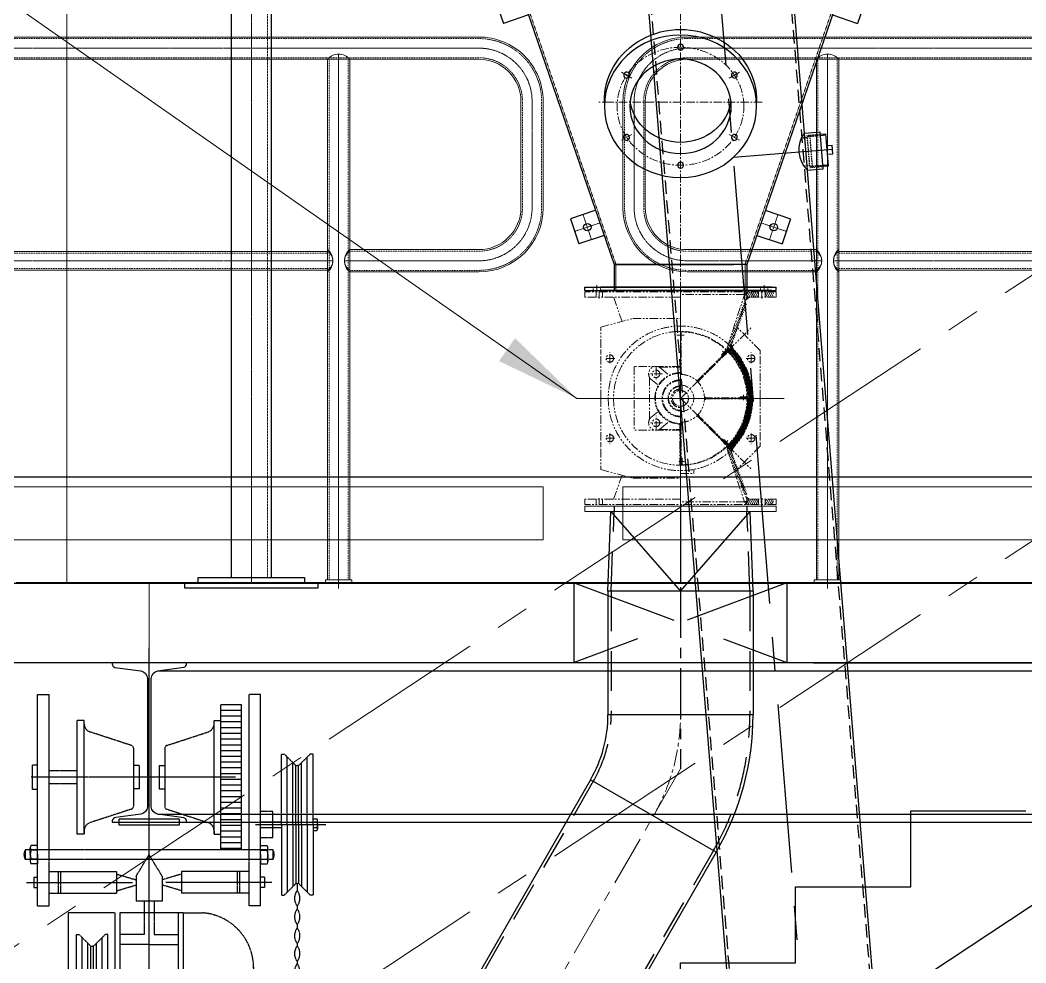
# Model space of a CAD drawing. Header units: millimetres. Extents: x -243837 to -5443, y 40 to 285140.
# Drawn here: x -91728 to -89836, y 126827 to 128601 of the extents above; entities that cross this region are included whole.
import ezdxf

# ---------------------------------------------------------------- set-up
doc = ezdxf.new("R2010")
doc.units = ezdxf.units.MM
for name, pattern in [('CENTER', [50.8, 31.75, -6.35, 6.35, -6.35]), ('CENTER2', [1.125, 0.75, -0.125, 0.125, -0.125]), ('CONTINOUS', [0]), ('HIDDEN', [0.375, 0.25, -0.125]), ('HIDDEN2', [0.1875, 0.125, -0.0625]), ('PHANTOM', [63.5, 31.75, -6.35, 6.35, -6.35, 6.35, -6.35]), ('PHANTOM2', [1.25, 0.625, -0.125, 0.125, -0.125, 0.125, -0.125])]:
    doc.linetypes.add(name, pattern=pattern)
for name, color, linetype in [('035', 4, 'Continuous'), ('3', 3, 'Continuous'), ('DWG', 7, 'Continuous'), ('MEC10CEN', 1, 'CENTER'), ('MEC10PHA2', 251, 'PHANTOM2'), ('MEC20', 2, 'Continuous'), ('MEC20CEN2', 1, 'CENTER2'), ('object', 4, 'Continuous'), ('object line', 4, 'Continuous')]:
    doc.layers.add(name, color=color, linetype=linetype)
for name, color, linetype, lineweight in [('CEN', 1, 'CENTER', 9), ('DIM', 1, 'Continuous', 9), ('HID', 2, 'HIDDEN', 5), ('OD-44.45NB PIPE', 30, 'Continuous', 13), ('R- PHANTOM', 3, 'PHANTOM', 9), ('R-CENTER', 1, 'CENTER2', 5), ('R-OBJECT', 2, 'Continuous', 20), ('sheet BORDER', 253, 'Continuous', 13)]:
    doc.layers.add(name, color=color, linetype=linetype, lineweight=lineweight)
doc.styles.add('KA', font='romans.shx', dxfattribs={"width": 0.7})
doc.dimstyles.new('rakesh', dxfattribs={"dimscale": 160, "dimtxt": 2.5, "dimasz": 1, "dimexe": 0.8, "dimexo": 0.8, "dimgap": 1, "dimtad": 1, "dimdec": 0, "dimzin": 0, "dimdsep": 46, "dimtxsty": 'KA', "dimblk": 'OBLIQUE', "dimcen": 1.5, "dimclrd": 1, "dimclre": 1, "dimclrt": 2, "dimadec": 0, "dimazin": 0, "dimtfac": 1, "dimtdec": 0, "dimtmove": 0, "dimatfit": 2, "dimfxl": 0, "dimtolj": 1, "dimtzin": 0, "dimlwd": -1, "dimlwe": -1, "dimarcsym": 1})
pattern_1 = [(45, (-150902.9678, -23008.9616), (-2.24506403, 2.24506403), [])]

# ---------------------------------------------------------------- blocks, each defined once
blk = doc.blocks.new('A$C1A88467A')
at = {"color": 6, "linetype": 'HIDDEN2', "lineweight": 5, "ltscale": 0.01}
for p, q in [((-475.2, 1024), (-763.8, 1024, 0.4)), ((-475.2, 1024), (763.8, 1024)), ((-475.2, 988), (-763.8, 988, 0.4)), ((-517.8, 6, 0.4), (-517.8, 985, 0.4)), ((-517.8, 6, 0.4), (-517.8, 985, 0.4)), ((-481.8, 6, 0.4), (-481.8, 985, 0.4)), ((-481.8, 6, 0.4), (-481.8, 985, 0.4)), ((-475.2, 988), (763.8, 988)), ((481.8, 6), (481.8, 985)), ((481.8, 6), (481.8, 985)), ((517.8, 6), (517.8, 985)), ((517.8, 6), (517.8, 985)), ((-763.8, 624, 0.4), (-520.8, 624, 0.4)), ((-475.2, 620.5), (-478.8, 620.5, 0.4)), ((-475.2, 620.5), (478.8, 620.5)), ((763.8, 624), (520.8, 624)), ((-763.8, 588, 0.4), (-520.8, 588, 0.4)), ((-475.2, 591.5), (-478.8, 591.5, 0.4)), ((-475.2, 591.5), (478.8, 591.5)), ((763.8, 588), (520.8, 588))]:
    blk.add_line(p, q, dxfattribs=at)
at = {"color": 1, "linetype": 'CENTER', "lineweight": 13, "ltscale": 0.1}
for p, q in [((-475.2, 1006), (-763.8, 1006, 0.4)), ((-475.2, 1006), (763.8, 1006)), ((-499.8, -7.8, 0.4), (-499.8, 995, 0.4)), ((-499.8, -10.2, 0.4), (-499.8, 995, 0.4)), ((499.8, -7.8), (499.8, 995)), ((499.8, -10.2), (499.8, 995)), ((-763.8, 606, 0.4), (-510.9, 606, 0.4)), ((-475.2, 606), (-488.9, 606, 0.4)), ((-475.2, 606), (488.9, 606)), ((763.8, 606), (510.9, 606))]:
    blk.add_line(p, q, dxfattribs=at)
at = {"color": 6, "linetype": 'HIDDEN2', "lineweight": 5, "ltscale": 0.01}
for points in [[(-763.8, 588, -0.414212), (-881.8, 706), (-881.8, 906, -0.414214), (-763.8, 1024, -0.414214)], [(-763.8, 624, -0.414212), (-845.8, 706), (-845.8, 906, -0.414214), (-763.8, 988, -0.414214)]]:
    blk.add_lwpolyline(points, format="xyb", dxfattribs=at)
at = {"color": 6, "linetype": 'HIDDEN2', "lineweight": 5, "ltscale": 0.01, "elevation": -0.4}
for points in [[(763.8, 588, 0.414212), (881.8, 706), (881.8, 906, 0.414214), (763.8, 1024, 0.414214)], [(763.8, 624, 0.414212), (845.8, 706), (845.8, 906, 0.414214), (763.8, 988, 0.414214)]]:
    blk.add_lwpolyline(points, format="xyb", dxfattribs=at)
at = {"color": 1, "linetype": 'CENTER', "lineweight": 13, "ltscale": 0.1}
blk.add_lwpolyline([(-763.8, 606, -0.414212), (-863.8, 706), (-863.8, 906, -0.414214), (-763.8, 1006)], format="xyb", dxfattribs=at)
at = {"color": 1, "linetype": 'CENTER', "lineweight": 13, "ltscale": 0.1, "elevation": -0.4}
blk.add_lwpolyline([(763.8, 606, 0.414212), (863.8, 706), (863.8, 906, 0.414214), (763.8, 1006)], format="xyb", dxfattribs=at)
at = {"layer": 'OD-44.45NB PIPE', "lineweight": 13}
for p, q in [((-475.2, 1027), (-763.8, 1027, 0.4)), ((-475.2, 1027), (763.8, 1027)), ((-475.2, 985), (-763.8, 985, 0.4)), ((-520.8, 6, 0.4), (-520.8, 985, 0.4)), ((-520.8, 6, 0.4), (-520.8, 985, 0.4)), ((-478.8, 6, 0.4), (-478.8, 985, 0.4)), ((-478.8, 6, 0.4), (-478.8, 985, 0.4)), ((-475.2, 985), (763.8, 985)), ((478.8, 6), (478.8, 985)), ((478.8, 6), (478.8, 985)), ((520.8, 6), (520.8, 985)), ((520.8, 6), (520.8, 985)), ((-763.8, 627, 0.4), (-520.8, 627, 0.4)), ((763.8, 627), (520.8, 627)), ((-475.2, 623.5), (-478.8, 623.5, 0.4)), ((-475.2, 623.5), (478.8, 623.5)), ((-475.2, 588.5), (-478.8, 588.5, 0.4)), ((-475.2, 588.5), (478.8, 588.5)), ((-763.8, 585, 0.4), (-520.8, 585, 0.4)), ((763.8, 585), (520.8, 585))]:
    blk.add_line(p, q, dxfattribs=at)
for points in [[(-763.8, 585, -0.414212), (-884.8, 706), (-884.8, 906, -0.414214), (-763.8, 1027, -0.414214)], [(-763.8, 627, -0.414212), (-842.8, 706), (-842.8, 906, -0.414214), (-763.8, 985, -0.414214)]]:
    blk.add_lwpolyline(points, format="xyb", dxfattribs=at)
at = {"layer": 'OD-44.45NB PIPE', "lineweight": 13, "elevation": -0.4}
for points in [[(763.8, 585, 0.414212), (884.8, 706), (884.8, 906, 0.414214), (763.8, 1027, 0.414214)], [(763.8, 627, 0.414212), (842.8, 706), (842.8, 906, 0.414214), (763.8, 985, 0.414214)]]:
    blk.add_lwpolyline(points, format="xyb", dxfattribs=at)
at = {"layer": 'OD-44.45NB PIPE', "lineweight": 13}
for centre, radius, start, end in [((-499.8, 968, 0.4), 27, 38.9924, 141.0112), ((-499.8, 968, 0.4), 27, 38.9924, 141.0112), ((499.8, 968, 0), 27, 38.9888, 141.0076), ((499.8, 968, 0), 27, 38.9888, 141.0076), ((-537.9, 606, 0.4), 27.1, 309.0739, 50.9272), ((-461.8, 606, 0.4), 27.1, 129.0728, 230.9261), ((461.8, 606, 0), 27.1, 309.0739, 50.9272), ((537.9, 606, 0), 27.1, 129.0728, 230.9261), ((-531.1, 606, 0.4), 20.3, 300.5097, 59.4892), ((-531.1, 606, 0.4), 20.3, 300.5097, 59.4892), ((-468.6, 606, 0.4), 20.3, 120.5108, 239.4903), ((468.6, 606, 0), 20.3, 300.5097, 59.4892), ((531.1, 606, 0), 20.3, 120.5108, 239.4903), ((531.1, 606, 0), 20.3, 120.5108, 239.4903)]:
    blk.add_arc(centre, radius, start, end, dxfattribs=at)
at = {"layer": 'sheet BORDER', "color": 6, "lineweight": 13, "elevation": 0.1}
for points in [[(-475.2, 81), (-884.8, 81.1), (-884.8, 181), (-475.2, 181)], [(-475.2, 81), (884.8, 81.1), (884.8, 181), (-475.2, 181)]]:
    blk.add_lwpolyline(points, dxfattribs=at)
at = {"layer": 'sheet BORDER', "color": 7}
for points in [[(-474.8, 6), (-474.8, 0), (-524.8, 0), (-524.8, 6)], [(474.8, 6), (474.8, 0), (524.8, 0), (524.8, 6)]]:
    blk.add_lwpolyline(points, close=True, dxfattribs=at)
blk = doc.blocks.new('FDFGDGDFGDGD')
at = {"color": 1, "linetype": 'CENTER', "lineweight": 9, "ltscale": 10}
for p, q in [((3550, 33734, 0), (950, 32019, 0)), ((3550, 33234, 0), (950, 31519, 0))]:
    blk.add_line(p, q, dxfattribs=at)
at = {"layer": '035', "color": 3}
blk.add_line((1166.7, 30976.6, 0), (3603.5, 32584, 0), dxfattribs=at)
at = {"layer": '3'}
for p, q in [((2683.3, 32162.3, 10.8), (2683.3, 32305.2, 10.8)), ((2683.3, 32305.2, 10.8), (2899.9, 32305.2, 10.8)), ((2466.6, 32019.4, 10.8), (2466.6, 32162.3, 10.8)), ((2466.6, 32162.3, 10.8), (2683.3, 32162.3, 10.8)), ((2249.9, 31876.4, 10.8), (2249.9, 32019.4, 10.8)), ((2249.9, 32019.4, 10.8), (2466.6, 32019.4, 10.8))]:
    blk.add_line(p, q, dxfattribs=at)
blk = doc.blocks.new('A$C1CAE5781')
at = {"layer": 'MEC10PHA2'}
for p, q in [((-209.8, -162.9), (-209.8, 234.4)), ((-209.8, 234.4), (-188.3, 234.4)), ((-188.3, -162.9), (-188.3, 234.4)), ((188.3, -162.9), (188.3, 234.4)), ((209.8, 234.4), (188.3, 234.4)), ((209.8, -162.9), (209.8, 234.4)), ((135.2, -57.6), (135.2, 215.4)), ((173.6, 215.4), (135.2, 215.4)), ((173.6, -57.6), (173.6, 215.4)), ((173.6, 204.6), (135.2, 204.6)), ((173.6, 193.8), (135.2, 193.8)), ((-135.2, -27.8), (-135.2, 185.7)), ((-122.3, 185.7), (-135.2, 185.7)), ((-122.3, -27.8), (-122.3, 185.7)), ((122.3, -27.8), (122.3, 185.7)), ((122.3, 185.7), (135.2, 185.7)), ((122.3, 185.7), (135.2, 185.7)), ((173.6, 183), (135.2, 183)), ((173.6, 172.2), (135.2, 172.2)), ((-33.2, 138.8), (-111.2, 164.3)), ((33.2, 138.8), (111.2, 164.3)), ((173.6, 161.4), (135.2, 161.4)), ((-29.5, 133.7), (-29.5, 24.2)), ((29.5, 133.7), (29.5, 24.2)), ((173.6, 150.5), (135.2, 150.5)), ((173.6, 139.7), (135.2, 139.7)), ((173.6, 128.9), (135.2, 128.9)), ((173.6, 118.1), (135.2, 118.1)), ((249, 122.6), (254.4, 122.6)), ((249, -10.1), (249, 122.6)), ((254.4, 122.6), (276, 101)), ((259.8, -10.1), (259.8, 117.2)), ((303.1, 122.6), (281.4, 101)), ((297.6, -10.1), (297.6, 117.2)), ((308.5, 122.6), (303.1, 122.6)), ((308.5, -10.1), (308.5, 122.6)), ((-219.4, 55.9), (-219.4, 102)), ((-209.8, 102), (-219.4, 102)), ((-18.7, 100.9), (-29.5, 100.9)), ((-18.7, 100.9), (-18.7, 57)), ((18.7, 100.9), (18.7, 57)), ((18.7, 100.9), (29.5, 100.9)), ((173.6, 107.3), (135.2, 107.3)), ((173.6, 96.5), (135.2, 96.5)), ((270.6, -10.1), (270.6, 106.4)), ((276, 101), (278.7, 101)), ((276, -10.1), (276, 101)), ((281.4, 101), (278.7, 101)), ((281.4, -10.1), (281.4, 101)), ((286.8, -10.1), (286.8, 106.4)), ((162.5, 78.9), (-221.7, 78.9)), ((-135.2, 91.4), (-188.3, 91.4)), ((173.6, 85.6), (135.2, 85.6)), ((-135.2, 66.5), (-188.3, 66.5)), ((-18.7, 57), (-29.5, 57)), ((18.7, 57), (29.5, 57)), ((173.6, 74.8), (135.2, 74.8)), ((173.6, 64), (135.2, 64)), ((-209.8, 55.9), (-219.4, 55.9)), ((173.6, 53.2), (135.2, 53.2)), ((173.6, 42.4), (135.2, 42.4)), ((-33.2, 19.1), (-111.2, -6.4)), ((33.2, 19.1), (111.2, -6.4)), ((173.6, 31.5), (135.2, 31.5)), ((173.6, 20.7), (135.2, 20.7)), ((56.8, 0), (-56.8, 0)), ((-56.8, 0), (-56.8, -10.8)), ((56.8, 0), (56.8, -10.8)), ((173.6, 9.9), (135.2, 9.9)), ((233.1, 14.9), (209.8, 14.9)), ((233.1, -35), (233.1, 14.9)), ((308.5, -10.1), (308.5, 0.8)), ((308.5, 0.8), (316, 0.8)), ((56.8, -10.8), (-56.8, -10.8)), ((173.6, -0.9), (135.2, -0.9)), ((173.6, -11.7), (135.2, -11.7)), ((200.4, -10.1), (332.5, -10.1)), ((209.8, -4.7), (249, -4.7)), ((209.8, -15.4), (249, -15.4)), ((249, -10.1), (249, -142.7)), ((259.8, -10.1), (259.8, -137.3)), ((270.6, -10.1), (270.6, -126.5)), ((276, -10.1), (276, -121.1)), ((281.4, -10.1), (281.4, -121.1)), ((286.8, -10.1), (286.8, -126.5)), ((297.6, -10.1), (297.6, -137.3)), ((308.5, -4.7), (316, -4.7)), ((308.5, -10.1), (308.5, -142.7)), ((308.5, -10.1), (308.5, -20.9)), ((308.5, -15.5), (316, -15.5)), ((317.1, -10.1), (317.1, -2)), ((317.1, -10.1), (317.1, -18.2)), ((-122.3, -27.8), (-135.2, -27.8)), ((-122.3, -21.8), (-122.3, -27.8)), ((122.3, -21.8), (122.3, -27.8)), ((122.3, -27.8), (135.2, -27.8)), ((173.6, -22.5), (135.2, -22.5)), ((173.6, -33.4), (135.2, -33.4)), ((233.1, -35), (209.8, -35)), ((308.5, -20.9), (316, -20.9)), ((-223.6, -66.6), (-223.6, -53.6)), ((-209.8, -49.3), (-221.9, -49.3)), ((-209.8, -66.6), (-209.8, -49.3)), ((173.6, -44.2), (135.2, -44.2)), ((173.6, -55), (135.2, -55)), ((209.8, -66.6), (209.8, -49.3)), ((209.8, -49.3), (221.9, -49.3)), ((223.6, -66.6), (223.6, -53.6)), ((233.1, -57.6), (-233.1, -57.6)), ((-233.1, -57.6), (-233.1, -75.6)), ((233.1, -75.6), (-233.1, -75.6)), ((-223.6, -66.6), (-223.6, -79.5)), ((-209.8, -57.9), (-221.9, -57.9)), ((-209.8, -75.2), (-221.9, -75.2)), ((-209.8, -66.6), (-209.8, -83.9)), ((-24.5, -107.1), (0, -66.6)), ((24.5, -107.1), (0, -66.6)), ((209.8, -57.9), (221.9, -57.9)), ((209.8, -66.6), (209.8, -83.9)), ((209.8, -75.2), (221.9, -75.2)), ((223.6, -66.6), (223.6, -79.5)), ((233.1, -57.6), (233.1, -75.6)), ((-209.8, -83.9), (-221.9, -83.9)), ((209.8, -83.9), (221.9, -83.9)), ((-217.1, -109.2), (-209.8, -109.2)), ((-217.1, -109.2), (-217.1, -128.4)), ((-188.3, -98.3), (-61.1, -98.3)), ((-170.8, -139.3), (-170.8, -98.3)), ((-166.1, -139.3), (-166.1, -98.3)), ((-61.1, -98.3), (-61.1, -139.3)), ((-61.1, -103.1), (-24.5, -113.9)), ((-24.5, -107.1), (-24.5, -153.9)), ((61.1, -103.1), (24.5, -113.9)), ((24.5, -107.1), (24.5, -153.9)), ((188.3, -98.3), (61.1, -98.3)), ((61.1, -98.3), (61.1, -139.3)), ((166.1, -139.3), (166.1, -98.3)), ((170.8, -139.3), (170.8, -98.3)), ((217.1, -109.2), (209.8, -109.2)), ((217.1, -109.2), (217.1, -128.4)), ((-230.9, -118.8), (-31.2, -118.8)), ((-217.1, -128.4), (-209.8, -128.4)), ((-61.1, -134.5), (-24.5, -123.7)), ((61.1, -134.5), (24.5, -123.7)), ((230.9, -118.8), (31.2, -118.8)), ((217.1, -128.4), (209.8, -128.4)), ((254.4, -142.7), (276, -121.1)), ((276, -121.1), (278.7, -121.1)), ((281.4, -121.1), (278.7, -121.1)), ((278.7, -121.1), (278.7, -134)), ((303.1, -142.7), (281.4, -121.1)), ((-188.3, -139.3), (-61.1, -139.3)), ((188.3, -139.3), (61.1, -139.3)), ((249, -142.7), (254.4, -142.7)), ((308.5, -142.7), (303.1, -142.7)), ((-209.8, -162.9), (-188.3, -162.9)), ((24.5, -153.9), (-24.5, -153.9)), ((-9.5, -153.9), (-9.5, -216.9)), ((9.5, -153.9), (9.5, -216.9)), ((209.8, -162.9), (188.3, -162.9)), ((278.7, -163.5), (278.7, -168.7)), ((-152.4, -176.1), (-152.4, -293.9)), ((-64.2, -176.1), (-152.4, -176.1)), ((-64.2, -176.1), (-64.2, -523.3)), ((-54.8, -176.1), (-54.8, -523.3)), ((64.2, -176.1), (-54.8, -176.1)), ((54.8, -176.1), (54.8, -523.3)), ((64.2, -176.1), (101.4, -176.1)), ((64.2, -176.1), (64.2, -523.3)), ((278.7, -198.3), (278.7, -204.6)), ((-136.9, -293.9), (-136.9, -217)), ((-136.9, -217), (-131.4, -217)), ((-131.4, -217), (-109.8, -238.6)), ((-126, -293.9), (-126, -222.4)), ((-82.8, -217), (-104.4, -238.6)), ((-88.2, -293.9), (-88.2, -222.4)), ((-77.4, -217), (-82.8, -217)), ((-77.4, -293.9), (-77.4, -217)), ((-9.5, -216.9), (-54.8, -216.9)), ((9.5, -216.9), (54.8, -216.9)), ((-115.2, -293.9), (-115.2, -233.2)), ((-109.8, -293.9), (-109.8, -238.6)), ((-109.8, -238.6), (-107.1, -238.6)), ((-104.4, -238.6), (-107.1, -238.6)), ((-104.4, -293.9), (-104.4, -238.6)), ((-99, -293.9), (-99, -233.2)), ((0, -235.8), (-54.8, -235.8)), ((0, -235.8), (54.8, -235.8)), ((278.7, -234.1), (278.7, -238.2)), ((196.7, -278.4), (196.7, -419)), ((278.7, -267.7), (278.7, -271.8)), ((-64.2, -293.9), (-152.4, -293.9)), ((-136.9, -349.7), (-136.9, -293.9)), ((-126, -349.7), (-126, -293.9)), ((-115.2, -349.7), (-115.2, -293.9)), ((-109.8, -349.7), (-109.8, -293.9)), ((-104.4, -349.7), (-104.4, -293.9)), ((-99, -349.7), (-99, -293.9)), ((-88.2, -349.7), (-88.2, -293.9)), ((-77.4, -349.7), (-77.4, -293.9)), ((-54.8, -302.4), (-64.2, -302.4)), ((-32.4, -290), (-35.5, -409.4)), ((-27.1, -290), (-30.3, -409.4)), ((-16.4, -291.1), (-19.5, -410.5)), ((18.6, -302.4), (-16.7, -302.4)), ((18.9, -290), (15.8, -409.4)), ((41, -290.9), (37.9, -410.3)), ((54.8, -301.4), (40.7, -302.4)), ((278.7, -301.3), (278.7, -302)), ((-136.9, -338.9), (-144.4, -338.9)), ((-136.9, -349.7), (-136.9, -338.9)), ((278.7, -331.5), (278.7, -340.8)), ((-28.8, -349.7), (-160.9, -349.7)), ((-145.5, -349.7), (-145.5, -341.6)), ((-145.5, -349.7), (-145.5, -357.8)), ((-136.9, -344.3), (-144.4, -344.3)), ((-136.9, -355.1), (-144.4, -355.1)), ((-136.9, -349.7), (-136.9, -482.3)), ((-136.9, -349.7), (-136.9, -360.5)), ((-126, -349.7), (-126, -476.9)), ((-115.2, -349.7), (-115.2, -466.1)), ((-109.8, -349.7), (-109.8, -460.7)), ((-104.4, -349.7), (-104.4, -460.7)), ((-99, -349.7), (-99, -466.1)), ((-88.2, -349.7), (-88.2, -476.9)), ((-77.4, -349.7), (-77.4, -482.3)), ((-136.9, -360.5), (-144.4, -360.5)), ((-54.8, -398.9), (-64.2, -398.9)), ((16, -398.9), (-19.2, -398.9)), ((54.8, -397.9), (38.2, -398.9)), ((-131.4, -482.3), (-109.8, -460.7)), ((-109.8, -460.7), (-107.1, -460.7)), ((-107.1, -460.7), (-107.1, -473.6)), ((-104.4, -460.7), (-107.1, -460.7)), ((-82.8, -482.3), (-104.4, -460.7)), ((-136.9, -482.3), (-131.4, -482.3)), ((-77.4, -482.3), (-82.8, -482.3)), ((-107.1, -503.1), (-107.1, -508.4)), ((64.2, -523.3), (-64.2, -523.3)), ((64.2, -523.3), (101.4, -523.3)), ((64.2, -523.3), (101.4, -523.3)), ((-107.1, -537.9), (-107.1, -544.2)), ((25.8, -557.8), (-25.8, -557.8)), ((-25.8, -557.8), (-16.8, -567.3)), ((16.8, -567.3), (-16.8, -567.3)), ((25.8, -557.8), (16.8, -567.3)), ((-107.1, -573.7), (-107.1, -577.8)), ((-107.1, -607.3), (-107.1, -611.4)), ((-107.1, -640.9), (-107.1, -641.6)), ((-107.1, -671.1), (-107.1, -680.4))]:
    blk.add_line(p, q, dxfattribs=at)
blk.add_circle((0, -435.5), 14.3, dxfattribs=at)
for centre, radius, start, end in [((-106.1, 179.7), 16.2, 180, 251.4615), ((106.1, 179.7), 16.2, 288.5385, 0), ((-34.9, 133.7), 5.41, 0, 71.4615), ((34.9, 133.7), 5.41, 108.5385, 180), ((-34.9, 24.2), 5.41, 288.5385, 0), ((34.9, 24.2), 5.41, 180, 251.4615), ((313.2, -2), 3.92, 316.3972, 43.6028), ((-106.1, -21.8), 16.2, 108.5385, 180), ((106.1, -21.8), 16.2, 0, 71.4615), ((303.1, -10.1), 14.1, 337.3801, 22.6199), ((313.2, -18.2), 3.92, 316.3972, 43.6028), ((-217.4, -53.6), 6.27, 136.3972, 223.6028), ((217.4, -53.6), 6.27, 316.3972, 43.6028), ((-217.3, -66.6), 18.2, 150.3015, 209.6985), ((-201.1, -66.6), 22.5, 157.3801, 202.6199), ((-217.4, -79.5), 6.27, 136.3972, 223.6028), ((201.1, -66.6), 22.5, 337.3801, 22.6199), ((217.4, -79.5), 6.27, 316.3972, 43.6028), ((217.3, -66.6), 18.2, 330.3015, 29.6985), ((297.4, -148.8), 23.8, 141.7803, 218.2197), ((260, -148.8), 23.8, 321.7803, 38.2197), ((297.4, -183.5), 23.8, 141.7803, 218.2197), ((260, -183.5), 23.8, 321.7803, 38.2197), ((93, -279.4), 103.6, 359.4522, 85.379), ((297.4, -219.3), 23.8, 141.7803, 218.2197), ((260, -219.3), 23.8, 321.7803, 38.2197), ((297.4, -252.9), 23.8, 141.7803, 218.2197), ((260, -252.9), 23.8, 321.7803, 38.2197), ((297.4, -286.5), 23.8, 141.7803, 218.2197), ((260, -286.5), 23.8, 321.7803, 38.2197), ((297.4, -316.7), 23.8, 141.7803, 218.2197), ((260, -316.7), 23.8, 321.7803, 38.2197), ((-141.6, -341.6), 3.92, 136.3972, 223.6028), ((-131.4, -349.7), 14.1, 157.3801, 202.6199), ((-141.6, -357.8), 3.92, 136.3972, 223.6028), ((93, -420), 103.6, 274.621, 0.5478), ((132.1, -522.8), 161.7, 151.5131, 192.5018), ((-132.1, -522.8), 161.7, 347.4982, 28.4869), ((-88.4, -488.4), 23.8, 141.7803, 218.2197), ((-125.8, -488.4), 23.8, 321.7803, 38.2197), ((-88.4, -523.1), 23.8, 141.7803, 218.2197), ((-125.8, -523.1), 23.8, 321.7803, 38.2197), ((-88.4, -558.9), 23.8, 141.7803, 218.2197), ((-125.8, -558.9), 23.8, 321.7803, 38.2197), ((-47.9, -536.5), 43.8, 274.3602, 315.2934), ((-5.7, -570.5), 22.7, 284.5991, 8.0393), ((-88.4, -592.5), 23.8, 141.7803, 218.2197), ((-125.8, -592.5), 23.8, 321.7803, 38.2197), ((0, -640), 74.6, 126.6708, 341.5371), ((0, -640), 47.5, 90, 351.4074), ((-88.4, -626.1), 23.8, 141.7803, 218.2197), ((-125.8, -626.1), 23.8, 321.7803, 38.2197), ((-88.4, -656.3), 23.8, 141.7803, 218.2197), ((-125.8, -656.3), 23.8, 321.7803, 38.2197), ((68.7, -656.3), 23.6, 44.7252, 157.0662), ((108.7, -670.5), 38.6, 127.0548, 169.7068)]:
    blk.add_arc(centre, radius, start, end, dxfattribs=at)
at = {"layer": 'MEC20CEN2'}
for p, q in [((0, -739.3), (0, 322.2)), ((243.4, -349.7), (-109.4, -349.7)), ((99.4, -640), (-111.9, -640))]:
    blk.add_line(p, q, dxfattribs=at)
blk = doc.blocks.new('A$C69670AE2')
at = {"layer": 'CEN', "ltscale": 0.5}
for p, q in [((0, -1930), (0, 0)), ((153.9, -1575.9), (-153.9, -1575.9))]:
    blk.add_line(p, q, dxfattribs=at)
at = {"layer": 'CEN'}
for p, q in [((-111, -1519.5), (-91.8, -1530.6)), ((111, -1519.5), (91.8, -1530.6)), ((-91.8, -1636.6), (-111, -1647.6)), ((91.8, -1636.6), (111, -1647.6)), ((-157.5, -1933.1), (-157.5, -1920.2)), ((157.5, -1933.1), (157.5, -1920.2))]:
    blk.add_line(p, q, dxfattribs=at)
at = {"layer": 'CEN', "ltscale": 0.08}
for p, q in [((-167.5, -1834.7), (-183.4, -1787.3)), ((167.5, -1834.7), (183.4, -1787.3)), ((-151.7, -1803.1), (-199.1, -1818.9)), ((151.7, -1803.1), (199.1, -1818.9))]:
    blk.add_line(p, q, dxfattribs=at)
at = {"layer": 'CEN', "ltscale": 0.5, "extrusion": (0, 0, -1)}
blk.add_ellipse((0, -1583.6), major_axis=(119.3, 0), ratio=0.930163, dxfattribs=at)
at = {"layer": 'DWG'}
for p, q in [((-718, -150), (-125, -1881.1)), ((718, -150), (125, -1881.1)), ((-349.2, -1380.2), (-333.3, -1427.6)), ((349.2, -1380.2), (333.3, -1427.6)), ((-285.9, -1411.7), (-333.3, -1427.6)), ((285.9, -1411.7), (333.3, -1427.6)), ((-159.6, -1779.3), (-207, -1795.2)), ((-207, -1795.2), (-191.1, -1842.6)), ((159.6, -1779.3), (207, -1795.2)), ((207, -1795.2), (191.1, -1842.6)), ((-143.7, -1826.7), (-191.1, -1842.6)), ((143.7, -1826.7), (191.1, -1842.6)), ((-125, -1881.1), (100, -1881.1)), ((125, -1881.1), (-125, -1881.1)), ((-125, -1881.1), (-125, -1930)), ((-125, -1881.1), (-125, -1930)), ((125, -1881.1), (125, -1930)), ((125, -1881.1), (125, -1930)), ((-180, -1924), (180, -1924)), ((-180, -1930), (-180, -1924)), ((-180, -1930), (180, -1930)), ((172, -1924), (-150, -1924)), ((172, -1930), (-150, -1930)), ((180, -1930), (180, -1924))]:
    blk.add_line(p, q, dxfattribs=at)
for centre in [(-175.4, -1811), (175.4, -1811)]:
    blk.add_circle(centre, 7, dxfattribs=at)
at = {"layer": 'DWG', "extrusion": (0, 0, -1)}
for centre, major_axis, start_param, end_param in [((0, -1572.4), (-143.2, 0), -0.031582, 3.173175), ((0, -1562.8), (95.5, 0), 0.117003, 3.02459)]:
    blk.add_ellipse(centre, major_axis=major_axis, ratio=0.930163, start_param=start_param, end_param=end_param, dxfattribs=at)
for centre, major_axis, ratio in [((0, -1583.6), (143.2, 0), 0.93599), ((0, -1472.6), (5.73, 0), 0.930163), ((0, -1583.6), (95.5, 0), 0.930163), ((-101.4, -1525), (2.86, 4.96), 0.930163), ((101.4, -1525), (2.86, -4.96), 0.930163), ((-101.4, -1642.1), (-2.86, 4.96), 0.930163), ((101.4, -1642.1), (-2.86, -4.96), 0.930163), ((0, -1694.6), (-5.73, 0), 0.930163)]:
    blk.add_ellipse(centre, major_axis=major_axis, ratio=ratio, dxfattribs=at)
at = {"layer": 'HID', "color": 3, "ltscale": 0.5}
for p, q in [((-762.8, -8.9), (-121.5, -1881)), ((762.8, -8.9), (121.5, -1881))]:
    blk.add_line(p, q, dxfattribs=at)
at = {"layer": 'HID'}
for p, q in [((-121.6, -1881.1), (-121.6, -1930)), ((121.6, -1881.1), (121.6, -1930)), ((-164.5, -1930), (-164.5, -1924)), ((-150.5, -1930), (-150.5, -1924)), ((150.5, -1930), (150.5, -1924)), ((164.5, -1930), (164.5, -1924))]:
    blk.add_line(p, q, dxfattribs=at)
blk = doc.blocks.new('611 BF4')
at = {"layer": 'R- PHANTOM', "ltscale": 0.5}
h = blk.add_hatch(color=7, dxfattribs=at)
h.paths.add_polyline_path([(-3325, 547), (-3329.5, 542), (-3325, 540.2)])
h.paths.add_polyline_path([(-3320.2, 537), (-3325, 537), (-3326.8, 532.2)])
h = blk.add_hatch(dxfattribs=at)
h.set_pattern_fill('ANSI31', angle=75, style=0)
h.set_pattern_definition([(120, (-157064.1516, 6317.5935), (-2.74963066, -1.5875), [])])
h.paths.add_polyline_path([(-3303, 537), (-3303, 547), (-3325, 547), (-3325, 537)])
h.paths.add_polyline_path([(-3275, 537), (-3275, 547), (-3291, 547), (-3291, 537)])
h = blk.add_hatch(dxfattribs=at)
h.set_pattern_fill('ANSI31', angle=75, style=0)
h.set_pattern_definition([(120, (-157064.1516, 6305.0935), (-2.74963066, -1.5875), [])])
h.paths.add_polyline_path([(-3325, 524.5), (-3325, 527.7), (-3329.5, 529.5), (-3346.8, 483.7), (-3342.1, 479)])
h.paths.add_polyline_path([(-3342.1, 479), (-3346.8, 483.7), (-3359.9, 448.8, -0.012023), (-3355.1, 444.3)])
h.paths.add_polyline_path([(-3355.1, 444.3, 0.012023), (-3359.9, 448.8), (-3362.4, 442.2), (-3356.6, 440.3)])
h = blk.add_hatch(dxfattribs=at)
h.set_pattern_fill('ANSI31', style=0)
h.set_pattern_definition(pattern_1)
h.paths.add_polyline_path([(-3449, 465.6), (-3450, 465.6), (-3450, 391.9, -0.005788), (-3449, 391.9)])
h.paths.add_polyline_path([(-3449, 471.9, 0.002083), (-3450, 471.9), (-3450, 465.6), (-3449, 465.6)])
h = blk.add_hatch(dxfattribs=at)
h.set_pattern_fill('ANSI31', scale=0.520833, angle=45, style=0)
h.set_pattern_definition([(90, (-140695.0408, 8643.0487), (-1.653645833, 1e-16), [])])
h.paths.add_polyline_path([(-3363.8, 437.5), (-3368.3, 433.1), (-3366.8, 431.6), (-3362.4, 436, 0.004167)])
h.paths.add_polyline_path([(-3368.3, 433.1), (-3372.7, 428.6), (-3371.2, 427.2), (-3366.8, 431.6)])
h = blk.add_hatch(color=7, dxfattribs=at)
h.paths.add_polyline_path([(-3356.6, 440.3), (-3362.4, 442.2), (-3360.9, 436)])
h.paths.add_polyline_path([(-3353.8, 447.8), (-3355.1, 444.3, -0.01327), (-3350.1, 439.1)])
h = blk.add_hatch(dxfattribs=at)
h.set_pattern_fill('ANSI31', scale=0.5, angle=75, style=0)
h.set_pattern_definition([(120, (-150955.7955, 8062.5155), (-1.374815329, -0.79375), [])])
h.paths.add_polyline_path([(-3331.5, 413.7), (-3340.2, 408.8, -0.129021), (-3324, 346.9), (-3314, 346.9, 0.129021)])
h.paths.add_polyline_path([(-3353.8, 443.1), (-3360.9, 436, -0.068142), (-3340.2, 408.8), (-3331.5, 413.7, 0.068142)])
h = blk.add_hatch(dxfattribs=at)
h.set_pattern_fill('ANSI31', angle=45, style=0)
h.set_pattern_definition([(90, (-124983.9224, -20523.824), (-3.175, 2e-16), [])])
h.paths.add_polyline_path([(-3366.8, 431.6), (-3418.9, 379.4, -0.005788), (-3418.2, 378.7), (-3366, 430.8)])
h.paths.add_polyline_path([(-3366, 430.8), (-3418.2, 378.7, -0.005788), (-3417.5, 378), (-3365.3, 430.1)])
for points in [[(-3447.1, 391.8, 0.010211), (-3449, 391.9), (-3449, 395.1)], [(-3416.6, 381.7), (-3420.3, 380.7, -0.010211), (-3418.9, 379.4)], [(-3416.2, 376.6, 0.010211), (-3417.5, 378), (-3415.2, 380.3)], [(-3401.8, 347.9), (-3405.1, 349.8, -0.010211), (-3405, 347.9)], [(-3405.1, 344, 0.010211), (-3405, 345.8), (-3401.8, 345.8)], [(-3420.3, 313.1, 0.010211), (-3418.9, 314.3), (-3416.6, 312.1)], [(-3415.2, 313.5), (-3416.2, 317.2, -0.010211), (-3417.5, 315.8)], [(-3449, 298.7), (-3447.1, 302, -0.010211), (-3449, 301.9)]]:
    blk.add_hatch(color=7, dxfattribs=at).paths.add_polyline_path(points)
h = blk.add_hatch(dxfattribs=at)
h.set_pattern_fill('ANSI31', style=0)
h.set_pattern_definition(pattern_1)
h.paths.add_polyline_path([(-3331.3, 347.9), (-3405, 347.9, -0.005788), (-3405, 346.9), (-3331.3, 346.9)])
h.paths.add_polyline_path([(-3331.3, 346.9), (-3405, 346.9, -0.005788), (-3405, 345.8), (-3331.3, 345.8)])
h = blk.add_hatch(dxfattribs=at)
h.set_pattern_fill('ANSI31', scale=0.5, angle=75, style=0)
h.set_pattern_definition([(240, (-150955.7955, 10978.8097), (-1.374815329, 0.79375), [])])
h.paths.add_polyline_path([(-3331.5, 280.1), (-3340.2, 285, 0.129021), (-3324, 346.9), (-3314, 346.9, -0.129021)])
h.paths.add_polyline_path([(-3353.8, 250.7), (-3360.9, 257.8, 0.068142), (-3340.2, 285), (-3331.5, 280.1, -0.068142)])
h = blk.add_hatch(dxfattribs=at)
h.set_pattern_fill('ANSI31', scale=0.520833, style=0)
h.set_pattern_definition([(45, (-141388.3127, 8724.5702), (-1.169304182, 1.169304182), [])])
h.paths.add_polyline_path([(-3325, 350), (-3331.3, 350), (-3331.3, 347.9), (-3325, 347.9, 0.004167)])
h.paths.add_polyline_path([(-3331.3, 350), (-3337.5, 350), (-3337.5, 347.9), (-3331.3, 347.9)])
h = blk.add_hatch(dxfattribs=at)
h.set_pattern_fill('ANSI31', angle=-45, style=0)
h.set_pattern_definition([(360, (-170987.7582, -6438.6865), (1e-15, 3.175), [])])
h.paths.add_polyline_path([(-3365.3, 263.7), (-3417.5, 315.8, -0.005788), (-3418.2, 315.1), (-3366, 262.9)])
h.paths.add_polyline_path([(-3366, 262.9), (-3418.2, 315.1, -0.005788), (-3418.9, 314.3), (-3366.8, 262.2)])
h = blk.add_hatch(dxfattribs=at)
h.set_pattern_fill('ANSI31', angle=-90, style=0)
h.set_pattern_definition([(315, (-173472.8957, 19480.359), (2.24506403, 2.24506403), [])])
h.paths.add_polyline_path([(-3449, 228.2), (-3449, 301.9, -0.005788), (-3450, 301.9), (-3450, 228.2)])
h.paths.add_polyline_path([(-3450, 228.2), (-3450, 301.9, -0.005788), (-3451, 301.9), (-3451, 228.2)])
h = blk.add_hatch(dxfattribs=at)
h.set_pattern_fill('ANSI31', scale=0.520833, angle=-45, style=0)
h.set_pattern_definition([(360, (-141820.8855, 9272.432), (4e-16, 1.653645833), [])])
h.paths.add_polyline_path([(-3359.4, 260.7), (-3363.8, 265.1), (-3365.3, 263.7), (-3360.9, 259.2, 0.004167)])
h.paths.add_polyline_path([(-3363.8, 265.1), (-3368.2, 269.6), (-3369.7, 268.1), (-3365.3, 263.7)])
h = blk.add_hatch(color=7, dxfattribs=at)
h.paths.add_polyline_path([(-3360.9, 257.8), (-3362.4, 251.6), (-3356.6, 253.5)])
h.paths.add_polyline_path([(-3355.1, 249.5), (-3353.8, 246), (-3350.1, 254.6, -0.01327)])
h = blk.add_hatch(dxfattribs=at)
h.set_pattern_fill('ANSI31', angle=75, style=0)
h.set_pattern_definition([(240, (-157064.1516, 12736.2318), (-2.74963066, 1.5875), [])])
h.paths.add_polyline_path([(-3325, 169.3), (-3325, 166.1), (-3329.5, 164.3), (-3346.8, 210.1), (-3342.1, 214.8)])
h.paths.add_polyline_path([(-3342.1, 214.8), (-3346.8, 210.1), (-3359.9, 245, 0.012023), (-3355.1, 249.5)])
h.paths.add_polyline_path([(-3355.1, 249.5, -0.012023), (-3359.9, 245), (-3362.4, 251.6), (-3356.6, 253.5)])
h = blk.add_hatch(dxfattribs=at)
h.set_pattern_fill('ANSI31', scale=0.520833, angle=-90, style=0)
h.set_pattern_definition([(315, (-141739.3639, 9965.7038), (1.169304182, 1.169304182), [])])
h.paths.add_polyline_path([(-3446.9, 221.9), (-3446.9, 228.2), (-3449, 228.2), (-3449, 221.9, 0.004167)])
h.paths.add_polyline_path([(-3446.9, 228.2), (-3446.9, 234.4), (-3449, 234.4), (-3449, 228.2)])
h = blk.add_hatch(color=7, dxfattribs=at)
h.paths.add_polyline_path([(-3325, 153.8), (-3329.5, 152), (-3325, 147)])
h.paths.add_polyline_path([(-3326.8, 161.8), (-3325, 157), (-3320.2, 157)])
h = blk.add_hatch(dxfattribs=at)
h.set_pattern_fill('ANSI31', angle=75, style=0)
h.set_pattern_definition([(240, (-157064.1516, 12723.9518), (-2.74963066, 1.5875), [])])
h.paths.add_polyline_path([(-3325, 157), (-3325, 147), (-3303, 147), (-3303, 157)])
h.paths.add_polyline_path([(-3291, 157), (-3291, 147), (-3275, 147), (-3275, 157)])
for p, q in [((-4295, 10, -31.2), (-4295, 2320, -31.2)), ((-4220, 10, -31.2), (-4220, 2320, -31.2))]:
    blk.add_line(p, q)
at = {"color": 1, "linetype": 'CENTER', "ltscale": 10}
blk.add_line((-3199.6, -1051.7, 6870.3), (-3450, 2030, -31.2), dxfattribs=at)
at = {"color": 3, "linetype": 'HIDDEN', "ltscale": 100}
for p, q in [((-3068.5, -1041, 6870.3), (-3318.9, 2040.6, -31.2)), ((-3330.7, -1062.3, 6870.3), (-3581.1, 2019.4, -31.2))]:
    blk.add_line(p, q, dxfattribs=at)
at = {"ltscale": 10}
for p, q in [((-3063.6, -1040.6, 6870.3), (-3314, 2041.1, -31.2)), ((-3335.7, -1062.7, 6870.3), (-3586.1, 2018.9, -31.2)), ((-3586.5, -16, -31.2), (-3581, 134, -31.2)), ((-3581, 134, -31.2), (-3450, -16, -31.2)), ((-3450, 147, -31.2), (-3450, 0, -31.2)), ((-3450, -16, -31.2), (-3319, 134, -31.2)), ((-3313.5, -16, -31.2), (-3319, 134, -31.2)), ((-2200, 0, -31.2), (-4700, 0, -31.2)), ((-4460, 0, -10.7), (-2440, 0, -10.7)), ((-3586.5, -16, -31.2), (-3586.5, -248.2, -31.2)), ((-3313.5, -16, -31.2), (-3586.5, -16, -31.2)), ((-3313.5, -16, -31.2), (-3313.5, -248.2, -31.2)), ((-3313.5, -248.2, -31.2), (-3586.5, -248.2, -31.2)), ((-3619.3, -370.5, -31.2), (-4634.2, -2128.5, -31.2)), ((-3382.8, -507, -31.2), (-3619.3, -370.5, -31.2)), ((-3382.8, -507, -31.2), (-4397.8, -2265, -31.2))]:
    blk.add_line(p, q, dxfattribs=at)
at = {"color": 3, "linetype": 'HIDDEN', "ltscale": 300}
for p, q in [((-3580.5, -16, -31.2), (-3575, 134, -31.2)), ((-3319.5, -16, -31.2), (-3325, 134, -31.2)), ((-3580.5, -16, -31.2), (-3580.5, -248.2, -31.2)), ((-3319.5, -16, -31.2), (-3319.5, -248.2, -31.2)), ((-3650, -150.3, -1750.8), (-3250, -150.3, -1750.8)), ((-3614.1, -373.5, -31.2), (-4629.1, -2131.5, -31.2)), ((-3388, -504, -31.2), (-4403, -2262, -31.2))]:
    blk.add_line(p, q, dxfattribs=at)
at = {"color": 1, "linetype": 'CENTER', "ltscale": 3}
for p, q in [((-3575, 144, -31.2), (-3575, 134, -31.2)), ((-3450, 144, -31.2), (-3450, -350.3, -31.2)), ((-3325, 144, -31.2), (-3325, 134, -31.2))]:
    blk.add_line(p, q, dxfattribs=at)
at = {"color": 8, "ltscale": 10}
blk.add_line((-2642.5, 0, -31.2), (-4257.5, 0, -31.2), dxfattribs=at)
at = {"color": 3, "linetype": 'HIDDEN', "ltscale": 800}
for p, q in [((-3650, -150.3, -1750.8), (-3650, 0, -10.7)), ((-3650, 0, -10.7), (-3250, -150.3, -1750.8)), ((-3250, 0, -10.7), (-3650, -150.3, -1750.8)), ((-3250, 0, -10.7), (-3250, -150.3, -1750.8))]:
    blk.add_line(p, q, dxfattribs=at)
at = {"color": 3, "ltscale": 0.5, "elevation": -31.2}
blk.add_lwpolyline([(-4132.5, -10), (-4382.5, -10), (-4382.5, 0), (-4132.5, 0)], close=True, dxfattribs=at)
at = {"elevation": -31.2}
blk.add_lwpolyline([(-4157.5, 0), (-4357.5, 0), (-4357.5, 10), (-4157.5, 10)], close=True, dxfattribs=at)
at = {"ltscale": 10}
for radius in [244.5, 517.5]:
    blk.add_arc((-3831, -248.2, -31.2), radius, 330, 0, dxfattribs=at)
at = {"color": 3, "linetype": 'HIDDEN', "ltscale": 300}
for radius in [250.5, 511.5]:
    blk.add_arc((-3831, -248.2, -31.2), radius, 330, 0, dxfattribs=at)
at = {"layer": 'CEN', "color": 8, "linetype": 'CONTINOUS'}
blk.add_line((-4604.9, 7051.2, -31.2), (-4604.9, 0, -31.2), dxfattribs=at)
at = {"layer": 'CEN', "color": 1, "ltscale": 0.1}
blk.add_line((-4257.5, 2330, -31.2), (-4257.5, 0, -31.2), dxfattribs=at)
at = {"layer": 'CEN', "color": 1, "ltscale": 15}
blk.add_line((-3645.3, 346.9, -31.2), (-3254.7, 346.9, -31.2), dxfattribs=at)
at = {"layer": 'CEN', "ltscale": 3}
blk.add_line((-3450, -350.3, -31.2), (-4567.1, -2285.2, -31.2), dxfattribs=at)
at = {"layer": 'CEN'}
blk.add_arc((-3831, -248.2, -31.2), 381, 330, 0, dxfattribs=at)
at = {"layer": 'HID', "ltscale": 1.5}
blk.add_line((-4227, 10, -31.2), (-4227, 2320, -31.2), dxfattribs=at)
at = {"layer": 'R- PHANTOM', "color": 7, "ltscale": 0.5}
for p, q in [((-3270, 550, -31.2), (-3630, 550, -31.2)), ((-3270, 547, -31.2), (-3630, 547, -31.2)), ((-3630, 547, -31.2), (-3630, 537, -31.2)), ((-3450, 537, -31.2), (-3630, 537, -31.2)), ((-3609, 547, -31.2), (-3609, 537, -31.2)), ((-3603, 547, -31.2), (-3603, 534.9, -31.2)), ((-3597, 547, -31.2), (-3597, 537, -31.2)), ((-3560, 491.5, -31.2), (-3576, 537, -31.2)), ((-3450, 547, -31.2), (-3450, 147, -31.2)), ((-3450, 147, -31.2), (-3450, 547, -31.2)), ((-3329.5, 542, -31.2), (-3450, 542, -31.2)), ((-3362.4, 442.2, -31.2), (-3329.5, 542, -31.2)), ((-3356.6, 440.3, -31.2), (-3325, 537, -31.2)), ((-3329.5, 542, -31.2), (-3325, 547, -31.2)), ((-3329.5, 542, -31.2), (-3325, 540.2, -31.2)), ((-3326.8, 532.2, -31.2), (-3320.2, 537, -31.2)), ((-3325, 547, -31.2), (-3325, 537, -31.2)), ((-3270, 537, -31.2), (-3325, 537, -31.2)), ((-3303, 547.5, -31.2), (-3303, 537, -31.2)), ((-3297, 547, -31.2), (-3297, 534.9, -31.2)), ((-3291, 547, -31.2), (-3291, 537, -31.2)), ((-3270, 547, -31.2), (-3270, 537, -31.2)), ((-3600, 480.9, -31.2), (-3540, 496.9, -31.2)), ((-3540, 496.9, -31.2), (-3450, 496.9, -31.2)), ((-3600, 346.9, -31.2), (-3600, 480.9, -31.2)), ((-3450, 346.9, -31.2), (-3315.8, 481.1, -31.2)), ((-3300, 436.9, -31.2), (-3342.1, 479, -31.2)), ((-3443.3, 465.6, -31.2), (-3456.9, 465.6, -31.2)), ((-3450, 471.9, -31.2), (-3450, 441.9, -31.2)), ((-3449, 391.3, -31.2), (-3449, 471.9, -31.2)), ((-3600, 436.9, -31.2), (-3600, 431.6, -31.2)), ((-3419.3, 379.1, -31.2), (-3362.4, 436, -31.2)), ((-3372.7, 428.6, -31.2), (-3363.8, 437.5, -31.2)), ((-3363.8, 428.7, -31.2), (-3370.9, 435.7, -31.2)), ((-3356.6, 440.3, -31.2), (-3362.4, 442.2, -31.2)), ((-3362.4, 442.2, -31.2), (-3360.9, 436, -31.2)), ((-3360.9, 436, -31.2), (-3353.8, 443.1, -31.2)), ((-3353.8, 447.8, -31.2), (-3350.1, 439.1, -31.2)), ((-3300, 346.9, -31.2), (-3300, 436.9, -31.2)), ((-3300, 436.9, -31.2), (-3300, 431.6, -31.2)), ((-3573.3, 421.9, -31.2), (-3591.8, 421.9, -31.2)), ((-3583, 413.3, -31.2), (-3583, 432.9, -31.2)), ((-3417.8, 377.6, -31.2), (-3360.9, 434.5, -31.2)), ((-3371.2, 427.2, -31.2), (-3372.7, 428.6, -31.2)), ((-3326.7, 421.9, -31.2), (-3308.2, 421.9, -31.2)), ((-3317, 413.3, -31.2), (-3317, 432.9, -31.2)), ((-3450, 406.9, -31.2), (-3537, 406.9, -31.2)), ((-3537, 406.9, -31.2), (-3537, 286.9, -31.2)), ((-3496, 405.5, -31.2), (-3496, 379.7, -31.2)), ((-3489.7, 405.4, -31.2), (-3450, 405.4, -31.2)), ((-3485.9, 402.6, -31.2), (-3471.2, 390.3, -31.2)), ((-3484, 392.9, -31.2), (-3508.5, 392.9, -31.2)), ((-3508.5, 386.5, -31.2), (-3508.5, 307.2, -31.2)), ((-3505.8, 382.9, -31.2), (-3491.8, 371.3, -31.2)), ((-3449, 395.1, -31.2), (-3447.1, 391.8, -31.2)), ((-3416.6, 381.7, -31.2), (-3420.3, 380.7, -31.2)), ((-3415.2, 380.3, -31.2), (-3416.2, 376.6, -31.2)), ((-3600, 346.9, -31.2), (-3600, 212.9, -31.2)), ((-3450, 346.9, -31.2), (-3315.8, 212.7, -31.2)), ((-3405.5, 347.9, -31.2), (-3325, 347.9, -31.2)), ((-3405.5, 345.8, -31.2), (-3325, 345.8, -31.2)), ((-3401.8, 347.9, -31.2), (-3405.1, 349.8, -31.2)), ((-3401.8, 345.8, -31.2), (-3405.1, 344, -31.2)), ((-3337.5, 347.9, -31.2), (-3337.5, 350, -31.2)), ((-3337.5, 350, -31.2), (-3325, 350, -31.2)), ((-3331.3, 343.8, -31.2), (-3331.3, 353.8, -31.2)), ((-3300, 346.9, -31.2), (-3300, 256.9, -31.2)), ((-3505.8, 310.9, -31.2), (-3491.8, 322.5, -31.2)), ((-3496, 288.3, -31.2), (-3496, 314.1, -31.2)), ((-3485.9, 291.2, -31.2), (-3471.2, 303.4, -31.2)), ((-3416.6, 312.1, -31.2), (-3420.3, 313.1, -31.2)), ((-3419.3, 314.7, -31.2), (-3362.4, 257.8, -31.2)), ((-3417.8, 316.2, -31.2), (-3360.9, 259.2, -31.2)), ((-3415.2, 313.5, -31.2), (-3416.2, 317.2, -31.2)), ((-3450, 286.9, -31.2), (-3537, 286.9, -31.2)), ((-3484, 300.9, -31.2), (-3508.5, 300.9, -31.2)), ((-3489.7, 288.4, -31.2), (-3450, 288.4, -31.2)), ((-3451, 298.5, -31.2), (-3451, 221.9, -31.2)), ((-3449, 298.7, -31.2), (-3447.1, 302, -31.2)), ((-3449, 301.9, -31.2), (-3449, 221.9, -31.2)), ((-3573.3, 271.9, -31.2), (-3591.8, 271.9, -31.2)), ((-3583, 280.5, -31.2), (-3583, 260.9, -31.2)), ((-3369.7, 268.1, -31.2), (-3368.2, 269.6, -31.2)), ((-3368.2, 269.6, -31.2), (-3359.4, 260.7, -31.2)), ((-3368.2, 260.7, -31.2), (-3361.2, 267.8, -31.2)), ((-3326.7, 271.9, -31.2), (-3308.2, 271.9, -31.2)), ((-3317, 280.5, -31.2), (-3317, 260.9, -31.2)), ((-3600, 256.9, -31.2), (-3600, 262.2, -31.2)), ((-3362.4, 251.6, -31.2), (-3360.9, 257.8, -31.2)), ((-3356.6, 253.5, -31.2), (-3362.4, 251.6, -31.2)), ((-3362.4, 251.6, -31.2), (-3329.5, 152, -31.2)), ((-3360.9, 257.8, -31.2), (-3353.8, 250.7, -31.2)), ((-3356.6, 253.5, -31.2), (-3325, 157, -31.2)), ((-3353.8, 246, -31.2), (-3350.1, 254.6, -31.2)), ((-3300, 256.9, -31.2), (-3342.1, 214.8, -31.2)), ((-3300, 256.9, -31.2), (-3300, 262.2, -31.2)), ((-3453.1, 228.2, -31.2), (-3443.1, 228.2, -31.2)), ((-3449, 234.4, -31.2), (-3446.9, 234.4, -31.2)), ((-3446.9, 234.4, -31.2), (-3446.9, 221.9, -31.2)), ((-3600, 212.9, -31.2), (-3540, 196.9, -31.2)), ((-3425, 205.8, -31.2), (-3425, 213.2, -31.2)), ((-3560, 202.2, -31.2), (-3576, 157, -31.2)), ((-3540, 196.9, -31.2), (-3450, 196.9, -31.2)), ((-3450, 205.8, -31.2), (-3425, 205.8, -31.2)), ((-3450, 157, -31.2), (-3630, 157, -31.2)), ((-3630, 147, -31.2), (-3630, 157, -31.2)), ((-3609, 147, -31.2), (-3609, 157, -31.2)), ((-3603, 147, -31.2), (-3603, 159.1, -31.2)), ((-3597, 147, -31.2), (-3597, 157, -31.2)), ((-3329.5, 152, -31.2), (-3450, 152, -31.2)), ((-3329.5, 152, -31.2), (-3325, 153.8, -31.2)), ((-3329.5, 152, -31.2), (-3325, 147, -31.2)), ((-3326.8, 161.8, -31.2), (-3320.2, 157, -31.2)), ((-3270, 157, -31.2), (-3325, 157, -31.2)), ((-3325, 147, -31.2), (-3325, 157, -31.2)), ((-3303, 147, -31.2), (-3303, 157, -31.2)), ((-3297, 147, -31.2), (-3297, 159.1, -31.2)), ((-3291, 147, -31.2), (-3291, 157, -31.2)), ((-3270, 147, -31.2), (-3270, 157, -31.2)), ((-3270, 147, -31.2), (-3630, 147, -31.2)), ((-3270, 144, -31.2), (-3630, 144, -31.2)), ((-3650, 0, -31.2), (-3250, 0, -31.2))]:
    blk.add_line(p, q, dxfattribs=at)
at = {"layer": 'R- PHANTOM', "color": 1, "ltscale": 0.5}
blk.add_line((-3450, 547, -31.2), (-3450, 147, -31.2), dxfattribs=at)
at = {"layer": 'R- PHANTOM', "color": 7, "ltscale": 0.5}
for centre, radius in [((-3450, 346.9, -31.2), 136), ((-3450, 346.9, -31.2), 126), ((-3583, 421.9, -31.2), 7), ((-3317, 421.9, -31.2), 7), ((-3496, 392.9, -31.2), 7), ((-3450, 346.9, -31.2), 15), ((-3496, 300.9, -31.2), 7), ((-3583, 271.9, -31.2), 7), ((-3317, 271.9, -31.2), 7)]:
    blk.add_circle(centre, radius, dxfattribs=at)
for centre, radius, start, end in [((-3450, 346.9, -31.2), 125, 270, 90), ((-3496, 392.9, -31.2), 14, 43.8294, 225.5258), ((-3450, 346.9, -31.2), 48.4, 90, 270), ((-3450, 346.9, -31.2), 47.4, 90, 270), ((-3450, 346.9, -31.2), 34.7, 90, 270), ((-3450, 346.9, -31.2), 33.7, 90, 270), ((-3450, 346.9, -31.2), 45, 270, 90), ((-3450, 346.9, -31.2), 45, 270, 90), ((-3450, 346.9, -31.2), 23.5, 90, 270), ((-3450, 346.9, -31.2), 22.5, 90, 270), ((-3450, 346.9, -31.2), 17.5, 90, 270), ((-3450, 346.9, -31.2), 25, 270, 90), ((-3450, 346.9, -31.2), 15, 270, 90), ((-3496, 300.9, -31.2), 14, 134.4742, 316.1706)]:
    blk.add_arc(centre, radius, start, end, dxfattribs=at)
at = {"layer": 'R-OBJECT', "ltscale": 10, "elevation": -31.2}
blk.add_lwpolyline([(-3630, 144), (-3270, 144), (-3270, 134), (-3630, 134)], close=True, dxfattribs=at)
at = {"ltscale": 0.5}
blk.add_blockref('A$C69670AE2', (-3450, 2480, -31.2), dxfattribs=at)
blk = doc.blocks.new('_Oblique')
at = {"color": 0, "linetype": 'ByBlock', "lineweight": -2}
blk.add_line((-0.5, -0.5), (0.5, 0.5), dxfattribs=at)
blk = doc.blocks.new('A$C6D9D5851')
at = {"color": 3, "linetype": 'HIDDEN', "ltscale": 0.25}
for p, q in [((-3721.1, 1537.4, -9.6), (-3711.2, 1538.2, -9.6)), ((-3706.6, 1481.7, -9.6), (-3711.5, 1541.8, -9.6)), ((-3701.6, 1482.1, -9.6), (-3706.5, 1542.2, -9.6)), ((-3716.8, 1484.5, -9.6), (-3706.9, 1485.3, -9.6))]:
    blk.add_line(p, q, dxfattribs=at)
at = {"linetype": 'CONTINOUS'}
for p, q in [((-3716.9, 1546.4, -9.6), (-3687, 1548.8, -9.6)), ((-3711.2, 1476.3, -9.6), (-3716.9, 1546.4, -9.6)), ((-3716.4, 1541.4, -9.6), (-3716.4, 1541.4, -9.6)), ((-3681.3, 1478.8, -9.6), (-3687, 1548.8, -9.6)), ((-3686.5, 1543.9, -9.6), (-3676.6, 1544.7, -9.6)), ((-3686.4, 1541.9, -9.6), (-3676.4, 1542.7, -9.6)), ((-3671.7, 1484.6, -9.6), (-3676.6, 1544.7, -9.6)), ((-3674.8, 1522.6, -9.6), (-3664.8, 1523.4, -9.6)), ((-3663.5, 1507.4, -9.6), (-3664.8, 1523.4, -9.6)), ((-3673.5, 1506.6, -9.6), (-3663.5, 1507.4, -9.6)), ((-3711.6, 1481.3, -9.6), (-3711.6, 1481.3, -9.6)), ((-3711.2, 1476.3, -9.6), (-3681.3, 1478.8, -9.6)), ((-3681.8, 1485.7, -9.6), (-3671.9, 1486.6, -9.6)), ((-3681.7, 1483.7, -9.6), (-3671.7, 1484.6, -9.6))]:
    blk.add_line(p, q, dxfattribs=at)
at = {"color": 3, "linetype": 'HIDDEN', "ltscale": 0.05}
for p, q in [((-3711.5, 1541.8, -9.6), (-3686.5, 1543.9, -9.6)), ((-3711.3, 1539.8, -9.6), (-3686.4, 1541.9, -9.6)), ((-3706.7, 1483.7, -9.6), (-3681.8, 1485.7, -9.6)), ((-3706.6, 1481.7, -9.6), (-3681.7, 1483.7, -9.6))]:
    blk.add_line(p, q, dxfattribs=at)
at = {"color": 1, "linetype": 'CENTER', "ltscale": 10}
blk.add_line((-3664.2, 1515.4, -9.6), (-3850.1, 1500.3, -9.6), dxfattribs=at)
at = {"linetype": 'CONTINOUS'}
blk.add_arc((-3674.4, 1514.6, -9.6), 53.1, 143.183, 226.1075, dxfattribs=at)
blk.add_blockref('611 BF4', (-500, 700.3, 21.6))
at = {"layer": 'R-OBJECT', "ltscale": 10, "annotation_type": 0, "has_hookline": 1, "hookline_direction": 1, "text_width": 1853.3}
blk.add_leader([(-4145.3, 1047.2, 159.8), (-6289.4, 2546.2, 159.8), (-6449.4, 2546.2, 159.8)], dimstyle='rakesh', override={"dimexe": 1.2, "dimgap": 1, "dimtad": 1, "dimtfill": 1}, dxfattribs=at)

msp = doc.modelspace()

# ---------------------------------------------------------------- linework, layer by layer
at = {"color": 1, "linetype": 'CENTER', "lineweight": 9, "ltscale": 2}
msp.add_line((-92735.73, 127541.76, 9.59), (-86735.73, 127541.76, 9.59), dxfattribs=at)
at = {"layer": 'MEC20'}
for p, q in [((-91469.51, 127376.38, -666309.02), (-84735.31, 127376.38, -666309.02)), ((-90235.27, 127391.76, -666309.02), (-84735.31, 127391.76, -666309.02)), ((-91469.51, 127107.15, -666309.02), (-84735.31, 127107.15, -666309.02)), ((-91415.31, 127091.76, -666309.02), (-84735.31, 127091.76, -666309.02))]:
    msp.add_line(p, q, dxfattribs=at)
at = {"layer": 'MEC20', "elevation": -666225.23}
msp.add_lwpolyline([(-91415.31, 127390.01), (-91415.31, 127391.76), (-91555.31, 127391.76), (-91555.31, 127390.01, 0.3381561), (-91550.15, 127383.26), (-91501.11, 127376.38, -0.3738847), (-91489.06, 127362.51), (-91489.06, 127121.01, -0.3738847), (-91501.11, 127107.15), (-91548.31, 127100.52, 0.3832323), (-91555.31, 127094.18), (-91555.31, 127091.76), (-91415.31, 127091.76), (-91415.31, 127093.52, 0.3399569), (-91420.47, 127100.26), (-91469.51, 127107.15, -0.3738847), (-91481.56, 127121.01), (-91481.56, 127362.51, -0.3738847), (-91469.51, 127376.38), (-91420.38, 127383.28, 0.3345319), (-91415.31, 127390.01, 0.0001946)], format="xyb", dxfattribs=at)
at = {"layer": 'object', "color": 6, "elevation": -1740.15}
msp.add_lwpolyline([(-86935.73, 127391.76), (-92535.73, 127391.76)], dxfattribs=at)
at = {"layer": 'object line', "color": 6}
for p, q in [((-93035.73, 127741.76), (-86435.73, 127741.76, 169.38)), ((-92935.73, 127541.76, 9.59), (-86535.73, 127541.76, 9.59))]:
    msp.add_line(p, q, dxfattribs=at)
at = {"layer": 'R-CENTER', "linetype": 'CENTER', "ltscale": 20}
msp.add_line((-91485.73, 91808.09), (-91485.73, 127542.08, 0), dxfattribs=at)

# ---------------------------------------------------------------- block references
at = {"color": 7, "linetype": 'ByBlock', "lineweight": 9, "xscale": -1}
for p in [(-91628.87, 127542.08, 0.41), (-89709.22, 127542.08, 0.41)]:
    msp.add_blockref('A$C1A88467A', p, dxfattribs=at)
at = {"layer": 'DIM', "ltscale": 10}
msp.add_blockref('FDFGDGDFGDGD', (-92735.73, 94808.09), dxfattribs=at)
at = {"layer": 'MEC10CEN', "linetype": 'ByBlock'}
msp.add_blockref('A$C1CAE5781', (-91485.73, 127097.45, 0), dxfattribs=at)

# ---------------------------------------------------------------- next in the draw order: block references
at = {"ltscale": 10}
msp.add_blockref('A$C6D9D5851', (-86535.73, 126842.08, 0), dxfattribs=at)

doc.saveas('drawing.dxf')
